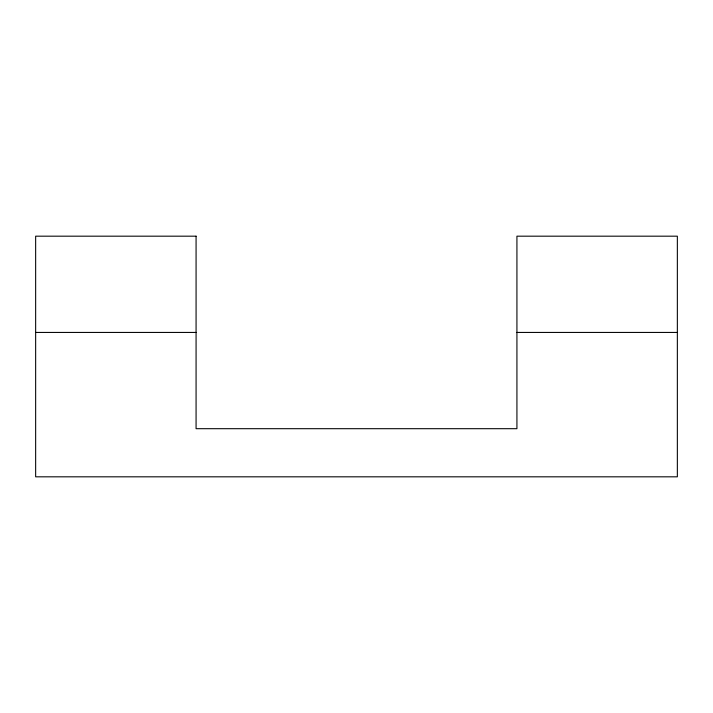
<?xml version="1.0" encoding="UTF-8"?>
<svg xmlns="http://www.w3.org/2000/svg" width="713" height="713" viewBox="0 0 713 713"><rect width="100%" height="100%" fill="white"/><g stroke="black" fill="none" stroke-linecap="round" stroke-linejoin="round"><path stroke-width="1.07" d="M35.65 332.436L196.075 332.436M516.925 332.436L677.35 332.436M196.075 236.181L35.65 236.181L35.65 476.819L677.35 476.819L677.35 236.181L516.925 236.181L516.925 428.691L196.075 428.691L196.075 236.181"/></g></svg>
